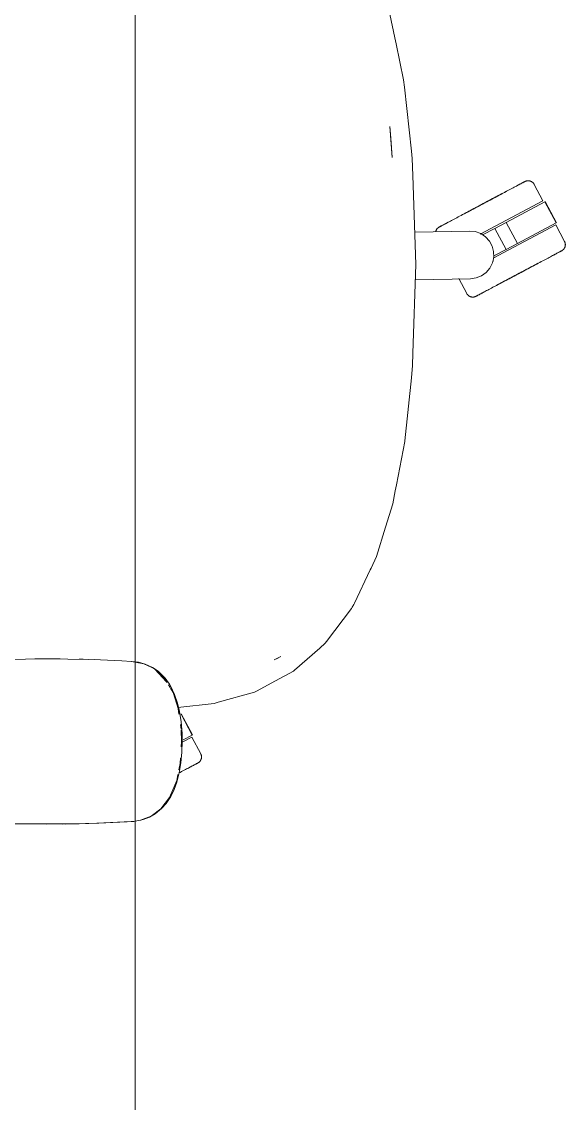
# Model space of a CAD drawing. Header units: millimetres. Extents: x 155927 to 326028, y -36033 to 97293.
# Drawn here: x 180075 to 180394, y 9944 to 10579 of the extents above; entities that cross this region are included whole.
import ezdxf

# ---------------------------------------------------------------- set-up
doc = ezdxf.new("R2010")
doc.units = ezdxf.units.MM
doc.header["$MEASUREMENT"] = 0
doc.layers.add('G-IMPT', color=8, linetype='CONTINUOUS', lineweight=9)
doc.layers.add('I-FURN', color=8, linetype='CONTINUOUS', lineweight=9)

msp = doc.modelspace()

# ---------------------------------------------------------------- linework, layer by layer
at = {"layer": 'G-IMPT'}
for p, q in [((180293.88, 10569.77), (180291.01, 10583.59)), ((180294.64, 10566.08), (180293.88, 10569.77)), ((180294.64, 10566.08), (180298.99, 10545.14)), ((180298.99, 10545.14), (180299.48, 10540.72)), ((180303.61, 10503.28), (180299.48, 10540.72)), ((180290.96, 10517.72), (180291.57, 10510.78)), ((180292.21, 10499.44), (180290.96, 10517.72)), ((180292.21, 10499.44), (180291.57, 10510.78)), ((180303.61, 10503.28), (180304.09, 10498.91)), ((180304.41, 10488.97), (180304.09, 10498.91)), ((180304.41, 10488.97), (180306.12, 10436.78)), ((180306.12, 10436.78), (180304.5, 10384.62)), ((180304.5, 10384.62), (180304.28, 10377.36)), ((180303.55, 10370.29), (180304.28, 10377.36)), ((180299.72, 10333.3), (180303.55, 10370.29)), ((180299.72, 10333.3), (180299.63, 10332.84)), ((180294.77, 10307.46), (180299.63, 10332.84)), ((180292.6, 10296.19), (180294.06, 10303.8)), ((180294.77, 10307.46), (180294.06, 10303.8)), ((180288.41, 10282.59), (180292.6, 10296.19)), ((180283.09, 10265.31), (180288.41, 10282.59)), ((180283.09, 10265.31), (180279.9, 10258.55)), ((180270.2, 10237.99), (180279.47, 10257.63)), ((180279.47, 10257.63), (180279.9, 10258.55)), ((180270.2, 10237.99), (180269.78, 10237.28)), ((180268.38, 10234.93), (180253.81, 10215.44)), ((180268.38, 10234.93), (180268.84, 10235.71)), ((180268.84, 10235.71), (180269.78, 10237.28)), ((180249.82, 10211.6), (180253.08, 10214.47)), ((180253.81, 10215.44), (180253.08, 10214.47)), ((180227.07, 10206.61), (180223.18, 10204.65)), ((180227.07, 10206.61), (180224.77, 10205.43)), ((180249.82, 10211.6), (180235.04, 10198.58)), ((180077.37, 10205.19), (180065.06, 10204.9)), ((180077.37, 10205.19), (180082.84, 10205.26)), ((180097.55, 10205.27), (180082.84, 10205.26)), ((180102.06, 10205.22), (180097.55, 10205.27)), ((180102.06, 10205.22), (180117.73, 10204.84)), ((180108.79, 10205.04), (180111.01, 10205.04)), ((180114.33, 10204.9), (180111.01, 10205.04)), ((180117.73, 10204.84), (180121.28, 10204.72)), ((180133.84, 10204.1), (180121.28, 10204.72)), ((180133.84, 10204.1), (180139.5, 10203.82)), ((180141.58, 10203.39), (180139.28, 10203.82)), ((180139.5, 10203.82), (180141.58, 10203.56)), ((180141.58, 10203.56), (180143.51, 10203.32)), ((180146.62, 10202.45), (180141.58, 10203.39)), ((180143.51, 10203.32), (180147.47, 10202.25)), ((180150.88, 10200.34), (180146.62, 10202.45)), ((180151.79, 10200.26), (180147.47, 10202.25)), ((180150.88, 10200.34), (180153.12, 10199.24)), ((180151.79, 10200.26), (180155.01, 10198.06)), ((180224.77, 10205.43), (180223.18, 10204.65)), ((180153.12, 10199.24), (180155.53, 10197.01)), ((180160.02, 10191.85), (180153.12, 10199.24)), ((180158.83, 10193.94), (180153.12, 10199.24)), ((180156.33, 10196.93), (180155.01, 10198.06)), ((180158.61, 10193.47), (180155.53, 10197.01)), ((180156.33, 10196.93), (180159.2, 10193.88)), ((180160.02, 10191.85), (180158.74, 10193.32)), ((180160.35, 10191.38), (180158.83, 10193.94)), ((180159.2, 10193.88), (180161.64, 10190.42)), ((180223.94, 10192.41), (180234.37, 10197.99)), ((180235.04, 10198.58), (180234.37, 10197.99)), ((180162.04, 10188.55), (180161.18, 10189.99)), ((180162.45, 10189.05), (180161.64, 10190.42)), ((180163.79, 10185.63), (180162.32, 10188.09)), ((180164.65, 10184.41), (180162.45, 10189.05)), ((180212.7, 10186.4), (180223.94, 10192.41)), ((180166.82, 10176.24), (180163.79, 10185.63)), ((180166.39, 10179.33), (180164.65, 10184.41)), ((180190.24, 10179.8), (180211.59, 10185.8)), ((180211.59, 10185.8), (180212.7, 10186.4)), ((180166.39, 10179.33), (180167.37, 10175.4)), ((180166.7, 10176.75), (180187.98, 10179.16)), ((180167.28, 10172.95), (180166.82, 10176.24)), ((180167.37, 10175.4), (180168.49, 10168.64)), ((180190.24, 10179.8), (180187.98, 10179.16)), ((180169.06, 10161.32), (180168.49, 10168.64)), ((180168.55, 10163.98), (180168.15, 10166.76)), ((180168.56, 10163.49), (180168.78, 10156.82)), ((180168.59, 10153.71), (180168.78, 10156.82)), ((180169.15, 10156.82), (180168.97, 10150.48)), ((180169.06, 10161.32), (180169.15, 10156.82)), ((180168.41, 10144.33), (180168.97, 10150.48)), ((180167.22, 10140.24), (180167.99, 10143.99)), ((180168.41, 10144.33), (180167.41, 10138.4)), ((180167.99, 10143.99), (180168.19, 10147.2)), ((180165.95, 10134.03), (180166.66, 10137.49)), ((180165.98, 10132.92), (180167.41, 10138.4)), ((180165.95, 10134.03), (180163.62, 10128.41)), ((180165.98, 10132.92), (180164.39, 10128.58)), ((180156.57, 10117.22), (180161.78, 10124.01)), ((180162.41, 10124.51), (180159.75, 10120.46)), ((180161.78, 10124.01), (180163.62, 10128.41)), ((180162.41, 10124.51), (180164.39, 10128.58)), ((180150.94, 10113.06), (180156.57, 10117.22)), ((180153.35, 10114.34), (180157.09, 10117.42)), ((180159.75, 10120.46), (180157.09, 10117.42)), ((180144.75, 10110.64), (180150.94, 10113.06)), ((180144.93, 10110.63), (180146.27, 10110.99)), ((180149.91, 10112.39), (180146.27, 10110.99)), ((180149.91, 10112.39), (180153.35, 10114.34)), ((180078.73, 10108.42), (180070.31, 10108.59)), ((180078.73, 10108.42), (180108.75, 10108.54)), ((180078.73, 10108.42), (180098.91, 10108.38)), ((180078.73, 10108.42), (180089.52, 10108.33)), ((180108.75, 10108.54), (180089.52, 10108.33)), ((180098.8, 10108.42), (180100.95, 10108.4)), ((180098.91, 10108.38), (180120.31, 10108.88)), ((180098.91, 10108.38), (180119.1, 10108.84)), ((180098.91, 10108.38), (180108.75, 10108.54)), ((180100.95, 10108.4), (180102.86, 10108.47)), ((180108.75, 10108.54), (180120.31, 10108.88)), ((180119.1, 10108.84), (180140.88, 10109.93)), ((180119.1, 10108.84), (180139.28, 10109.82)), ((180120.31, 10108.88), (180119.1, 10108.84)), ((180120.31, 10108.88), (180140.88, 10109.93)), ((180137.04, 10109.73), (180139.28, 10109.82)), ((180140.88, 10109.93), (180139.28, 10109.82)), ((180140.88, 10109.93), (180142.53, 10110.18)), ((180144.75, 10110.64), (180141.58, 10110.16)), ((180144.93, 10110.63), (180142.53, 10110.18))]:
    msp.add_line(p, q, dxfattribs=at)
at = {"layer": 'I-FURN'}
for p, q in [((180141.58, 10992.36), (180141.58, 9392.36)), ((180141.58, 9392.36), (180141.58, 10992.36)), ((180369.8, 10485.21), (180369.62, 10485.11)), ((180369.7, 10485.16), (180369.87, 10485.24)), ((180369.94, 10485.28), (180369.8, 10485.21)), ((180369.87, 10485.24), (180369.99, 10485.31)), ((180370.04, 10485.34), (180369.94, 10485.28)), ((180369.99, 10485.31), (180370.07, 10485.35)), ((180370.1, 10485.37), (180370.04, 10485.34)), ((180370.07, 10485.35), (180370.11, 10485.38)), ((180370.12, 10485.38), (180370.1, 10485.37)), ((180370.11, 10485.38), (180370.12, 10485.38)), ((180370.12, 10485.38), (180370.26, 10485.45)), ((180370.26, 10485.45), (180370.41, 10485.52)), ((180370.41, 10485.52), (180370.56, 10485.58)), ((180370.56, 10485.58), (180370.71, 10485.63)), ((180370.71, 10485.63), (180370.86, 10485.68)), ((180370.86, 10485.68), (180371.02, 10485.73)), ((180371.02, 10485.73), (180371.18, 10485.76)), ((180371.18, 10485.76), (180371.33, 10485.79)), ((180371.33, 10485.79), (180371.49, 10485.82)), ((180371.49, 10485.82), (180371.65, 10485.83)), ((180371.65, 10485.83), (180371.81, 10485.85)), ((180371.81, 10485.85), (180371.98, 10485.85)), ((180371.98, 10485.85), (180372.14, 10485.85)), ((180372.14, 10485.85), (180372.3, 10485.84)), ((180372.3, 10485.84), (180372.46, 10485.83)), ((180372.46, 10485.83), (180372.62, 10485.8)), ((180372.62, 10485.8), (180372.78, 10485.78)), ((180372.78, 10485.78), (180372.93, 10485.74)), ((180372.93, 10485.74), (180373.09, 10485.7)), ((180373.09, 10485.7), (180373.24, 10485.66)), ((180373.24, 10485.66), (180373.4, 10485.6)), ((180373.4, 10485.6), (180373.55, 10485.55)), ((180373.55, 10485.55), (180373.7, 10485.48)), ((180373.7, 10485.48), (180373.84, 10485.41)), ((180373.84, 10485.41), (180373.98, 10485.33)), ((180373.98, 10485.33), (180374.12, 10485.25)), ((180374.12, 10485.25), (180374.26, 10485.17)), ((180357.23, 10478.53), (180358.1, 10478.99)), ((180358.56, 10479.23), (180357.71, 10478.78)), ((180358.1, 10478.99), (180358.95, 10479.44)), ((180359.4, 10479.68), (180358.56, 10479.23)), ((180360.21, 10480.11), (180359.4, 10479.68)), ((180361, 10480.53), (180360.21, 10480.11)), ((180361.76, 10480.93), (180361, 10480.53)), ((180362.49, 10481.32), (180361.76, 10480.93)), ((180363.2, 10481.7), (180362.49, 10481.32)), ((180363.88, 10482.06), (180363.2, 10481.7)), ((180364.53, 10482.41), (180363.88, 10482.06)), ((180365.14, 10482.73), (180364.53, 10482.41)), ((180365.73, 10483.04), (180365.14, 10482.73)), ((180365.42, 10482.88), (180365.99, 10483.18)), ((180366.28, 10483.34), (180365.73, 10483.04)), ((180365.99, 10483.18), (180366.52, 10483.47)), ((180366.8, 10483.61), (180366.28, 10483.34)), ((180366.52, 10483.47), (180367.02, 10483.73)), ((180367.28, 10483.87), (180366.8, 10483.61)), ((180367.02, 10483.73), (180367.49, 10483.98)), ((180367.72, 10484.11), (180367.28, 10483.87)), ((180367.49, 10483.98), (180367.92, 10484.21)), ((180368.13, 10484.32), (180367.72, 10484.11)), ((180367.92, 10484.21), (180368.31, 10484.42)), ((180368.51, 10484.52), (180368.13, 10484.32)), ((180368.31, 10484.42), (180368.67, 10484.61)), ((180368.84, 10484.7), (180368.51, 10484.52)), ((180368.67, 10484.61), (180368.98, 10484.78)), ((180369.14, 10484.86), (180368.84, 10484.7)), ((180368.98, 10484.78), (180369.26, 10484.92)), ((180369.4, 10485), (180369.14, 10484.86)), ((180369.26, 10484.92), (180369.5, 10485.05)), ((180369.62, 10485.11), (180369.4, 10485)), ((180369.5, 10485.05), (180369.7, 10485.16)), ((180374.26, 10485.17), (180374.39, 10485.07)), ((180374.39, 10485.07), (180374.52, 10484.98)), ((180374.52, 10484.98), (180374.64, 10484.87)), ((180374.64, 10484.87), (180374.76, 10484.77)), ((180374.76, 10484.77), (180374.88, 10484.65)), ((180374.88, 10484.65), (180374.99, 10484.54)), ((180374.99, 10484.54), (180375.09, 10484.41)), ((180375.09, 10484.41), (180375.2, 10484.29)), ((180375.2, 10484.29), (180375.29, 10484.16)), ((180375.29, 10484.16), (180375.38, 10484.03)), ((180375.38, 10484.03), (180375.47, 10483.89)), ((180375.47, 10483.89), (180375.55, 10483.75)), ((180375.55, 10483.75), (180375.57, 10483.71)), ((180380.72, 10474.03), (180375.57, 10483.71)), ((180380.72, 10474.03), (180343.97, 10454.49)), ((180346.26, 10472.69), (180345.25, 10472.16)), ((180345.71, 10472.4), (180346.72, 10472.94)), ((180347.26, 10473.22), (180346.26, 10472.69)), ((180346.72, 10472.94), (180347.72, 10473.47)), ((180348.26, 10473.76), (180347.26, 10473.22)), ((180347.72, 10473.47), (180348.72, 10474)), ((180349.25, 10474.28), (180348.26, 10473.76)), ((180348.72, 10474), (180349.71, 10474.53)), ((180350.24, 10474.81), (180349.25, 10474.28)), ((180349.71, 10474.53), (180350.69, 10475.05)), ((180351.22, 10475.33), (180350.24, 10474.81)), ((180350.69, 10475.05), (180351.67, 10475.57)), ((180352.19, 10475.84), (180351.22, 10475.33)), ((180351.67, 10475.57), (180352.63, 10476.08)), ((180353.15, 10476.35), (180352.19, 10475.84)), ((180352.63, 10476.08), (180353.58, 10476.59)), ((180354.09, 10476.86), (180353.15, 10476.35)), ((180353.58, 10476.59), (180354.52, 10477.08)), ((180355.02, 10477.35), (180354.09, 10476.86)), ((180354.52, 10477.08), (180355.44, 10477.57)), ((180355.93, 10477.84), (180355.02, 10477.35)), ((180355.44, 10477.57), (180356.35, 10478.06)), ((180356.83, 10478.31), (180355.93, 10477.84)), ((180356.35, 10478.06), (180357.23, 10478.53)), ((180357.71, 10478.78), (180356.83, 10478.31)), ((180359.13, 10461.42), (180381.84, 10473.49)), ((180381.84, 10473.49), (180388.41, 10461.13)), ((180388.59, 10461.22), (180382.01, 10473.58)), ((180334.52, 10466.45), (180333.61, 10465.97)), ((180334.03, 10466.19), (180334.94, 10466.68)), ((180335.44, 10466.94), (180334.52, 10466.45)), ((180334.94, 10466.68), (180335.87, 10467.17)), ((180336.38, 10467.44), (180335.44, 10466.94)), ((180335.87, 10467.17), (180336.82, 10467.67)), ((180337.33, 10467.95), (180336.38, 10467.44)), ((180336.82, 10467.67), (180337.77, 10468.18)), ((180338.3, 10468.46), (180337.33, 10467.95)), ((180337.77, 10468.18), (180338.74, 10468.7)), ((180339.27, 10468.98), (180338.3, 10468.46)), ((180338.74, 10468.7), (180339.72, 10469.22)), ((180340.25, 10469.5), (180339.27, 10468.98)), ((180339.72, 10469.22), (180340.71, 10469.74)), ((180341.24, 10470.03), (180340.25, 10469.5)), ((180340.71, 10469.74), (180341.7, 10470.27)), ((180342.24, 10470.56), (180341.24, 10470.03)), ((180341.7, 10470.27), (180342.7, 10470.8)), ((180343.24, 10471.09), (180342.24, 10470.56)), ((180342.7, 10470.8), (180343.7, 10471.33)), ((180344.25, 10471.62), (180343.24, 10471.09)), ((180343.7, 10471.33), (180344.71, 10471.87)), ((180345.25, 10472.16), (180344.25, 10471.62)), ((180344.71, 10471.87), (180345.71, 10472.4)), ((180322.04, 10459.82), (180321.65, 10459.61)), ((180321.83, 10459.7), (180322.24, 10459.92)), ((180322.47, 10460.05), (180322.04, 10459.82)), ((180322.24, 10459.92), (180322.68, 10460.16)), ((180322.94, 10460.29), (180322.47, 10460.05)), ((180322.68, 10460.16), (180323.17, 10460.41)), ((180323.44, 10460.56), (180322.94, 10460.29)), ((180323.17, 10460.41), (180323.68, 10460.69)), ((180323.98, 10460.84), (180323.44, 10460.56)), ((180323.68, 10460.69), (180324.23, 10460.98)), ((180324.55, 10461.15), (180323.98, 10460.84)), ((180324.23, 10460.98), (180324.82, 10461.29)), ((180325.15, 10461.47), (180324.55, 10461.15)), ((180325.78, 10461.8), (180325.15, 10461.47)), ((180326.44, 10462.16), (180325.78, 10461.8)), ((180327.14, 10462.53), (180326.44, 10462.16)), ((180327.86, 10462.91), (180327.14, 10462.53)), ((180328.61, 10463.31), (180327.86, 10462.91)), ((180329.39, 10463.72), (180328.61, 10463.31)), ((180330.19, 10464.15), (180329.39, 10463.72)), ((180331.01, 10464.59), (180330.19, 10464.15)), ((180331.86, 10465.04), (180331.01, 10464.59)), ((180332.73, 10465.5), (180331.86, 10465.04)), ((180333.61, 10465.97), (180332.73, 10465.5)), ((180388.23, 10459.9), (180351.51, 10440.38)), ((180352.49, 10457.89), (180359.13, 10461.42)), ((180359.13, 10461.42), (180365.71, 10449.06)), ((180388.41, 10461.13), (180365.71, 10449.06)), ((180393.38, 10450.21), (180388.23, 10459.9)), ((180305.5, 10455.74), (180337.69, 10456.3)), ((180317.81, 10456.01), (180317.85, 10456.17)), ((180317.85, 10456.17), (180317.9, 10456.32)), ((180317.9, 10456.32), (180317.95, 10456.48)), ((180317.95, 10456.48), (180318.01, 10456.63)), ((180318.01, 10456.63), (180318.07, 10456.77)), ((180318.07, 10456.77), (180318.14, 10456.92)), ((180318.14, 10456.92), (180318.22, 10457.06)), ((180318.22, 10457.06), (180318.3, 10457.2)), ((180318.3, 10457.2), (180318.39, 10457.34)), ((180318.39, 10457.34), (180318.48, 10457.47)), ((180318.48, 10457.47), (180318.58, 10457.6)), ((180318.58, 10457.6), (180318.68, 10457.72)), ((180318.68, 10457.72), (180318.79, 10457.84)), ((180318.79, 10457.84), (180318.9, 10457.96)), ((180318.9, 10457.96), (180319.02, 10458.07)), ((180319.02, 10458.07), (180319.14, 10458.17)), ((180319.14, 10458.17), (180319.27, 10458.27)), ((180319.27, 10458.27), (180319.4, 10458.37)), ((180319.4, 10458.37), (180319.53, 10458.46)), ((180319.53, 10458.46), (180319.67, 10458.55)), ((180319.67, 10458.55), (180319.81, 10458.63)), ((180319.81, 10458.63), (180319.84, 10458.65)), ((180319.84, 10458.65), (180319.86, 10458.66)), ((180319.85, 10458.65), (180319.84, 10458.65)), ((180319.89, 10458.67), (180319.85, 10458.65)), ((180319.86, 10458.66), (180319.92, 10458.69)), ((180319.97, 10458.72), (180319.89, 10458.67)), ((180319.92, 10458.69), (180320.02, 10458.74)), ((180320.1, 10458.78), (180319.97, 10458.72)), ((180320.02, 10458.74), (180320.16, 10458.82)), ((180320.26, 10458.87), (180320.1, 10458.78)), ((180320.16, 10458.82), (180320.34, 10458.91)), ((180320.46, 10458.97), (180320.26, 10458.87)), ((180320.34, 10458.91), (180320.56, 10459.03)), ((180320.7, 10459.1), (180320.46, 10458.97)), ((180320.56, 10459.03), (180320.82, 10459.17)), ((180320.98, 10459.25), (180320.7, 10459.1)), ((180320.82, 10459.17), (180321.12, 10459.33)), ((180321.3, 10459.42), (180320.98, 10459.25)), ((180321.12, 10459.33), (180321.45, 10459.5)), ((180321.65, 10459.61), (180321.3, 10459.42)), ((180321.45, 10459.5), (180321.83, 10459.7)), ((180337.69, 10456.3), (180341.04, 10455.96)), ((180341.04, 10455.96), (180344.22, 10454.81)), ((180344.22, 10454.81), (180347.03, 10452.95)), ((180345.35, 10454.09), (180352.49, 10457.89)), ((180352.49, 10457.89), (180359.06, 10445.52)), ((180347.03, 10452.95), (180349.31, 10450.46)), ((180349.31, 10450.46), (180350.93, 10447.5)), ((180350.93, 10447.5), (180351.79, 10444.24)), ((180365.71, 10449.06), (180359.06, 10445.52)), ((180393.38, 10450.21), (180393.45, 10450.07)), ((180393.45, 10450.07), (180393.52, 10449.92)), ((180393.52, 10449.92), (180393.58, 10449.77)), ((180393.58, 10449.77), (180393.64, 10449.62)), ((180393.64, 10449.62), (180393.69, 10449.47)), ((180393.7, 10447.24), (180393.66, 10447.09)), ((180393.69, 10449.47), (180393.73, 10449.31)), ((180393.74, 10447.4), (180393.7, 10447.24)), ((180393.73, 10449.31), (180393.76, 10449.16)), ((180393.78, 10447.56), (180393.74, 10447.4)), ((180393.76, 10449.16), (180393.79, 10449)), ((180393.81, 10447.71), (180393.78, 10447.56)), ((180393.79, 10449), (180393.82, 10448.84)), ((180393.83, 10447.87), (180393.81, 10447.71)), ((180393.82, 10448.84), (180393.84, 10448.68)), ((180393.84, 10448.03), (180393.83, 10447.87)), ((180393.84, 10448.68), (180393.85, 10448.52)), ((180393.85, 10448.2), (180393.84, 10448.03)), ((180393.85, 10448.52), (180393.85, 10448.36)), ((180393.85, 10448.36), (180393.85, 10448.2)), ((180351.85, 10440.87), (180351.1, 10437.58)), ((180351.79, 10444.24), (180351.85, 10440.87)), ((180359.06, 10445.52), (180351.92, 10441.73)), ((180383.7, 10440.5), (180384.42, 10440.88)), ((180384.42, 10440.88), (180385.11, 10441.25)), ((180385.11, 10441.25), (180385.78, 10441.61)), ((180385.78, 10441.61), (180386.41, 10441.94)), ((180386.41, 10441.94), (180387.01, 10442.26)), ((180387.32, 10442.43), (180386.74, 10442.12)), ((180387.01, 10442.26), (180387.58, 10442.57)), ((180387.87, 10442.72), (180387.32, 10442.43)), ((180387.58, 10442.57), (180388.12, 10442.85)), ((180388.39, 10443), (180387.87, 10442.72)), ((180388.12, 10442.85), (180388.62, 10443.12)), ((180388.87, 10443.25), (180388.39, 10443)), ((180388.62, 10443.12), (180389.08, 10443.36)), ((180389.32, 10443.49), (180388.87, 10443.25)), ((180389.08, 10443.36), (180389.51, 10443.59)), ((180389.73, 10443.71), (180389.32, 10443.49)), ((180389.51, 10443.59), (180389.91, 10443.8)), ((180390.1, 10443.91), (180389.73, 10443.71)), ((180389.91, 10443.8), (180390.26, 10443.99)), ((180390.44, 10444.08), (180390.1, 10443.91)), ((180390.26, 10443.99), (180390.58, 10444.16)), ((180390.73, 10444.24), (180390.44, 10444.08)), ((180390.58, 10444.16), (180390.86, 10444.31)), ((180390.99, 10444.38), (180390.73, 10444.24)), ((180390.86, 10444.31), (180391.1, 10444.44)), ((180391.21, 10444.5), (180390.99, 10444.38)), ((180391.1, 10444.44), (180391.3, 10444.54)), ((180391.39, 10444.59), (180391.21, 10444.5)), ((180391.3, 10444.54), (180391.46, 10444.63)), ((180391.53, 10444.67), (180391.39, 10444.59)), ((180391.46, 10444.63), (180391.58, 10444.69)), ((180391.63, 10444.72), (180391.53, 10444.67)), ((180391.58, 10444.69), (180391.67, 10444.74)), ((180391.69, 10444.75), (180391.63, 10444.72)), ((180391.67, 10444.74), (180391.71, 10444.76)), ((180391.71, 10444.76), (180391.69, 10444.75)), ((180391.75, 10444.78), (180391.71, 10444.76)), ((180391.71, 10444.76), (180391.71, 10444.76)), ((180391.89, 10444.86), (180391.75, 10444.78)), ((180392.03, 10444.95), (180391.89, 10444.86)), ((180392.16, 10445.04), (180392.03, 10444.95)), ((180392.29, 10445.14), (180392.16, 10445.04)), ((180392.42, 10445.24), (180392.29, 10445.14)), ((180392.54, 10445.34), (180392.42, 10445.24)), ((180392.65, 10445.45), (180392.54, 10445.34)), ((180392.77, 10445.57), (180392.65, 10445.45)), ((180392.87, 10445.69), (180392.77, 10445.57)), ((180392.98, 10445.81), (180392.87, 10445.69)), ((180393.08, 10445.94), (180392.98, 10445.81)), ((180393.17, 10446.07), (180393.08, 10445.94)), ((180393.25, 10446.21), (180393.17, 10446.07)), ((180393.34, 10446.35), (180393.25, 10446.21)), ((180393.41, 10446.49), (180393.34, 10446.35)), ((180393.48, 10446.64), (180393.41, 10446.49)), ((180393.55, 10446.78), (180393.48, 10446.64)), ((180393.61, 10446.93), (180393.55, 10446.78)), ((180393.66, 10447.09), (180393.61, 10446.93)), ((180349.59, 10434.57), (180347.39, 10432)), ((180351.1, 10437.58), (180349.59, 10434.57)), ((180371.3, 10433.91), (180372.29, 10434.43)), ((180372.81, 10434.71), (180371.84, 10434.19)), ((180372.29, 10434.43), (180373.26, 10434.95)), ((180373.78, 10435.23), (180372.81, 10434.71)), ((180373.26, 10434.95), (180374.23, 10435.46)), ((180374.74, 10435.74), (180373.78, 10435.23)), ((180374.23, 10435.46), (180375.18, 10435.97)), ((180375.69, 10436.24), (180374.74, 10435.74)), ((180375.18, 10435.97), (180376.11, 10436.47)), ((180376.61, 10436.73), (180375.69, 10436.24)), ((180376.11, 10436.47), (180377.04, 10436.96)), ((180377.53, 10437.22), (180376.61, 10436.73)), ((180377.04, 10436.96), (180377.94, 10437.44)), ((180377.94, 10437.44), (180378.83, 10437.91)), ((180378.83, 10437.91), (180379.7, 10438.37)), ((180379.7, 10438.37), (180380.55, 10438.82)), ((180380.55, 10438.82), (180381.37, 10439.26)), ((180381.37, 10439.26), (180382.17, 10439.69)), ((180382.17, 10439.69), (180382.95, 10440.1)), ((180382.95, 10440.1), (180383.7, 10440.5)), ((180338.18, 10428.32), (180305.84, 10427.76)), ((180331.29, 10428.54), (180335.99, 10419.7)), ((180341.52, 10428.79), (180338.18, 10428.32)), ((180344.65, 10430.04), (180341.52, 10428.79)), ((180347.39, 10432), (180344.65, 10430.04)), ((180359.37, 10427.57), (180360.34, 10428.08)), ((180360.87, 10428.36), (180359.89, 10427.84)), ((180360.34, 10428.08), (180361.32, 10428.6)), ((180361.85, 10428.88), (180360.87, 10428.36)), ((180361.32, 10428.6), (180362.3, 10429.13)), ((180362.84, 10429.41), (180361.85, 10428.88)), ((180362.3, 10429.13), (180363.3, 10429.65)), ((180363.84, 10429.94), (180362.84, 10429.41)), ((180363.3, 10429.65), (180364.3, 10430.19)), ((180364.84, 10430.47), (180363.84, 10429.94)), ((180364.3, 10430.19), (180365.3, 10430.72)), ((180365.84, 10431.01), (180364.84, 10430.47)), ((180365.3, 10430.72), (180366.31, 10431.25)), ((180366.85, 10431.54), (180365.84, 10431.01)), ((180366.31, 10431.25), (180367.31, 10431.79)), ((180367.85, 10432.08), (180366.85, 10431.54)), ((180367.31, 10431.79), (180368.31, 10432.32)), ((180368.86, 10432.61), (180367.85, 10432.08)), ((180368.31, 10432.32), (180369.32, 10432.85)), ((180369.85, 10433.14), (180368.86, 10432.61)), ((180369.32, 10432.85), (180370.31, 10433.38)), ((180370.85, 10433.67), (180369.85, 10433.14)), ((180370.31, 10433.38), (180371.3, 10433.91)), ((180371.84, 10434.19), (180370.85, 10433.67)), ((180347.68, 10421.35), (180348.36, 10421.71)), ((180348.36, 10421.71), (180349.06, 10422.09)), ((180349.06, 10422.09), (180349.8, 10422.48)), ((180349.8, 10422.48), (180350.56, 10422.88)), ((180350.56, 10422.88), (180351.35, 10423.3)), ((180351.35, 10423.3), (180352.16, 10423.73)), ((180352.16, 10423.73), (180352.99, 10424.18)), ((180353.45, 10424.42), (180352.61, 10423.97)), ((180352.99, 10424.18), (180353.85, 10424.63)), ((180354.32, 10424.88), (180353.45, 10424.42)), ((180353.85, 10424.63), (180354.73, 10425.1)), ((180355.21, 10425.35), (180354.32, 10424.88)), ((180354.73, 10425.1), (180355.62, 10425.57)), ((180356.12, 10425.84), (180355.21, 10425.35)), ((180355.62, 10425.57), (180356.54, 10426.06)), ((180357.04, 10426.33), (180356.12, 10425.84)), ((180356.54, 10426.06), (180357.47, 10426.55)), ((180357.98, 10426.82), (180357.04, 10426.33)), ((180357.47, 10426.55), (180358.41, 10427.06)), ((180358.93, 10427.33), (180357.98, 10426.82)), ((180358.41, 10427.06), (180359.37, 10427.57)), ((180359.89, 10427.84), (180358.93, 10427.33)), ((180336.01, 10419.66), (180335.99, 10419.7)), ((180336.09, 10419.52), (180336.01, 10419.66)), ((180336.17, 10419.38), (180336.09, 10419.52)), ((180336.27, 10419.25), (180336.17, 10419.38)), ((180336.36, 10419.12), (180336.27, 10419.25)), ((180336.46, 10419), (180336.36, 10419.12)), ((180336.57, 10418.87), (180336.46, 10419)), ((180336.68, 10418.76), (180336.57, 10418.87)), ((180336.8, 10418.64), (180336.68, 10418.76)), ((180336.92, 10418.54), (180336.8, 10418.64)), ((180337.04, 10418.43), (180336.92, 10418.54)), ((180337.17, 10418.34), (180337.04, 10418.43)), ((180337.3, 10418.24), (180337.17, 10418.34)), ((180337.44, 10418.16), (180337.3, 10418.24)), ((180337.58, 10418.08), (180337.44, 10418.16)), ((180337.72, 10418), (180337.58, 10418.08)), ((180337.86, 10417.93), (180337.72, 10418)), ((180338.01, 10417.86), (180337.86, 10417.93)), ((180338.16, 10417.81), (180338.01, 10417.86)), ((180338.31, 10417.75), (180338.16, 10417.81)), ((180338.47, 10417.71), (180338.31, 10417.75)), ((180338.62, 10417.67), (180338.47, 10417.71)), ((180338.78, 10417.63), (180338.62, 10417.67)), ((180338.94, 10417.61), (180338.78, 10417.63)), ((180339.1, 10417.58), (180338.94, 10417.61)), ((180339.26, 10417.57), (180339.1, 10417.58)), ((180339.42, 10417.56), (180339.26, 10417.57)), ((180339.58, 10417.56), (180339.42, 10417.56)), ((180339.74, 10417.56), (180339.58, 10417.56)), ((180339.9, 10417.58), (180339.74, 10417.56)), ((180340.06, 10417.59), (180339.9, 10417.58)), ((180340.22, 10417.62), (180340.06, 10417.59)), ((180340.38, 10417.65), (180340.22, 10417.62)), ((180340.54, 10417.68), (180340.38, 10417.65)), ((180340.69, 10417.73), (180340.54, 10417.68)), ((180340.85, 10417.78), (180340.69, 10417.73)), ((180341, 10417.83), (180340.85, 10417.78)), ((180341.15, 10417.89), (180341, 10417.83)), ((180341.3, 10417.96), (180341.15, 10417.89)), ((180341.44, 10418.03), (180341.3, 10417.96)), ((180341.44, 10418.03), (180341.46, 10418.04)), ((180341.45, 10418.03), (180341.44, 10418.03)), ((180341.49, 10418.06), (180341.45, 10418.03)), ((180341.46, 10418.04), (180341.52, 10418.07)), ((180341.57, 10418.1), (180341.49, 10418.06)), ((180341.52, 10418.07), (180341.62, 10418.13)), ((180341.69, 10418.17), (180341.57, 10418.1)), ((180341.62, 10418.13), (180341.76, 10418.2)), ((180341.85, 10418.25), (180341.69, 10418.17)), ((180341.76, 10418.2), (180341.94, 10418.3)), ((180342.05, 10418.36), (180341.85, 10418.25)), ((180341.94, 10418.3), (180342.16, 10418.41)), ((180342.29, 10418.49), (180342.05, 10418.36)), ((180342.16, 10418.41), (180342.42, 10418.55)), ((180342.57, 10418.63), (180342.29, 10418.49)), ((180342.42, 10418.55), (180342.72, 10418.71)), ((180342.89, 10418.8), (180342.57, 10418.63)), ((180342.72, 10418.71), (180343.05, 10418.89)), ((180343.25, 10418.99), (180342.89, 10418.8)), ((180343.05, 10418.89), (180343.42, 10419.09)), ((180343.64, 10419.2), (180343.25, 10418.99)), ((180343.42, 10419.09), (180343.83, 10419.3)), ((180344.07, 10419.43), (180343.64, 10419.2)), ((180343.83, 10419.3), (180344.28, 10419.54)), ((180344.54, 10419.68), (180344.07, 10419.43)), ((180344.28, 10419.54), (180344.76, 10419.8)), ((180345.04, 10419.94), (180344.54, 10419.68)), ((180344.76, 10419.8), (180345.28, 10420.07)), ((180345.57, 10420.23), (180345.04, 10419.94)), ((180345.28, 10420.07), (180345.83, 10420.37)), ((180346.14, 10420.53), (180345.57, 10420.23)), ((180345.83, 10420.37), (180346.41, 10420.68)), ((180346.41, 10420.68), (180347.03, 10421)), ((180347.03, 10421), (180347.68, 10421.35)), ((180168.39, 10172.9), (180168.48, 10172.95)), ((180168.48, 10172.95), (180175.06, 10160.58)), ((180175.23, 10160.68), (180168.65, 10173.04)), ((180174.87, 10159.35), (180169.24, 10156.36)), ((180175.06, 10160.58), (180169.76, 10157.77)), ((180180.02, 10149.67), (180174.87, 10159.35)), ((180180.02, 10149.67), (180180.09, 10149.52)), ((180180.09, 10149.52), (180180.16, 10149.38)), ((180180.16, 10149.38), (180180.22, 10149.23)), ((180180.22, 10149.23), (180180.28, 10149.08)), ((180180.28, 10149.08), (180180.33, 10148.92)), ((180180.33, 10148.92), (180180.37, 10148.77)), ((180175.03, 10142.45), (180174.52, 10142.18)), ((180174.76, 10142.3), (180175.26, 10142.57)), ((180175.51, 10142.71), (180175.03, 10142.45)), ((180175.26, 10142.57), (180175.72, 10142.82)), ((180175.96, 10142.94), (180175.51, 10142.71)), ((180175.72, 10142.82), (180176.15, 10143.05)), ((180176.37, 10143.16), (180175.96, 10142.94)), ((180176.15, 10143.05), (180176.55, 10143.26)), ((180176.74, 10143.36), (180176.37, 10143.16)), ((180176.55, 10143.26), (180176.9, 10143.45)), ((180177.08, 10143.54), (180176.74, 10143.36)), ((180176.9, 10143.45), (180177.22, 10143.61)), ((180177.38, 10143.7), (180177.08, 10143.54)), ((180177.22, 10143.61), (180177.5, 10143.76)), ((180177.63, 10143.83), (180177.38, 10143.7)), ((180177.5, 10143.76), (180177.74, 10143.89)), ((180177.85, 10143.95), (180177.63, 10143.83)), ((180177.74, 10143.89), (180177.94, 10144)), ((180178.03, 10144.05), (180177.85, 10143.95)), ((180177.94, 10144), (180178.1, 10144.08)), ((180178.17, 10144.12), (180178.03, 10144.05)), ((180178.1, 10144.08), (180178.23, 10144.15)), ((180178.27, 10144.17), (180178.17, 10144.12)), ((180178.23, 10144.15), (180178.31, 10144.19)), ((180178.33, 10144.21), (180178.27, 10144.17)), ((180178.31, 10144.19), (180178.35, 10144.21)), ((180178.35, 10144.22), (180178.33, 10144.21)), ((180178.39, 10144.24), (180178.35, 10144.22)), ((180178.35, 10144.21), (180178.35, 10144.22)), ((180178.53, 10144.32), (180178.39, 10144.24)), ((180178.67, 10144.4), (180178.53, 10144.32)), ((180178.8, 10144.49), (180178.67, 10144.4)), ((180178.93, 10144.59), (180178.8, 10144.49)), ((180179.06, 10144.69), (180178.93, 10144.59)), ((180179.18, 10144.8), (180179.06, 10144.69)), ((180179.3, 10144.91), (180179.18, 10144.8)), ((180179.41, 10145.02), (180179.3, 10144.91)), ((180179.52, 10145.14), (180179.41, 10145.02)), ((180179.62, 10145.27), (180179.52, 10145.14)), ((180179.72, 10145.4), (180179.62, 10145.27)), ((180179.81, 10145.53), (180179.72, 10145.4)), ((180179.9, 10145.66), (180179.81, 10145.53)), ((180179.98, 10145.8), (180179.9, 10145.66)), ((180180.05, 10145.95), (180179.98, 10145.8)), ((180180.12, 10146.09), (180180.05, 10145.95)), ((180180.19, 10146.24), (180180.12, 10146.09)), ((180180.25, 10146.39), (180180.19, 10146.24)), ((180180.3, 10146.54), (180180.25, 10146.39)), ((180180.35, 10146.7), (180180.3, 10146.54)), ((180180.39, 10146.85), (180180.35, 10146.7)), ((180180.37, 10148.77), (180180.41, 10148.61)), ((180180.42, 10147.01), (180180.39, 10146.85)), ((180180.41, 10148.61), (180180.44, 10148.45)), ((180180.45, 10147.17), (180180.42, 10147.01)), ((180180.44, 10148.45), (180180.46, 10148.29)), ((180180.47, 10147.33), (180180.45, 10147.17)), ((180180.46, 10148.29), (180180.48, 10148.13)), ((180180.48, 10147.49), (180180.47, 10147.33)), ((180180.48, 10148.13), (180180.49, 10147.97)), ((180180.49, 10147.65), (180180.48, 10147.49)), ((180180.49, 10147.97), (180180.49, 10147.81)), ((180180.49, 10147.81), (180180.49, 10147.65)), ((180167.19, 10138.28), (180168.01, 10138.72)), ((180168.01, 10138.72), (180168.81, 10139.14)), ((180168.81, 10139.14), (180169.59, 10139.56)), ((180169.59, 10139.56), (180170.34, 10139.95)), ((180170.34, 10139.95), (180171.06, 10140.34)), ((180171.06, 10140.34), (180171.75, 10140.71)), ((180171.75, 10140.71), (180172.42, 10141.06)), ((180172.42, 10141.06), (180173.05, 10141.4)), ((180173.05, 10141.4), (180173.65, 10141.72)), ((180173.96, 10141.88), (180173.38, 10141.57)), ((180173.65, 10141.72), (180174.22, 10142.02)), ((180174.52, 10142.18), (180173.96, 10141.88)), ((180174.22, 10142.02), (180174.76, 10142.3))]:
    msp.add_line(p, q, dxfattribs=at)
msp.add_arc((180338.12, 10442.32), 13.81, 342.66397, 347.65266, dxfattribs=at)
msp.add_open_spline([(180351.73, 10439.95), (180351.65, 10439.52), (180351.55, 10439.1), (180351.44, 10438.68)], degree=3, dxfattribs=at)

doc.saveas('drawing.dxf')
